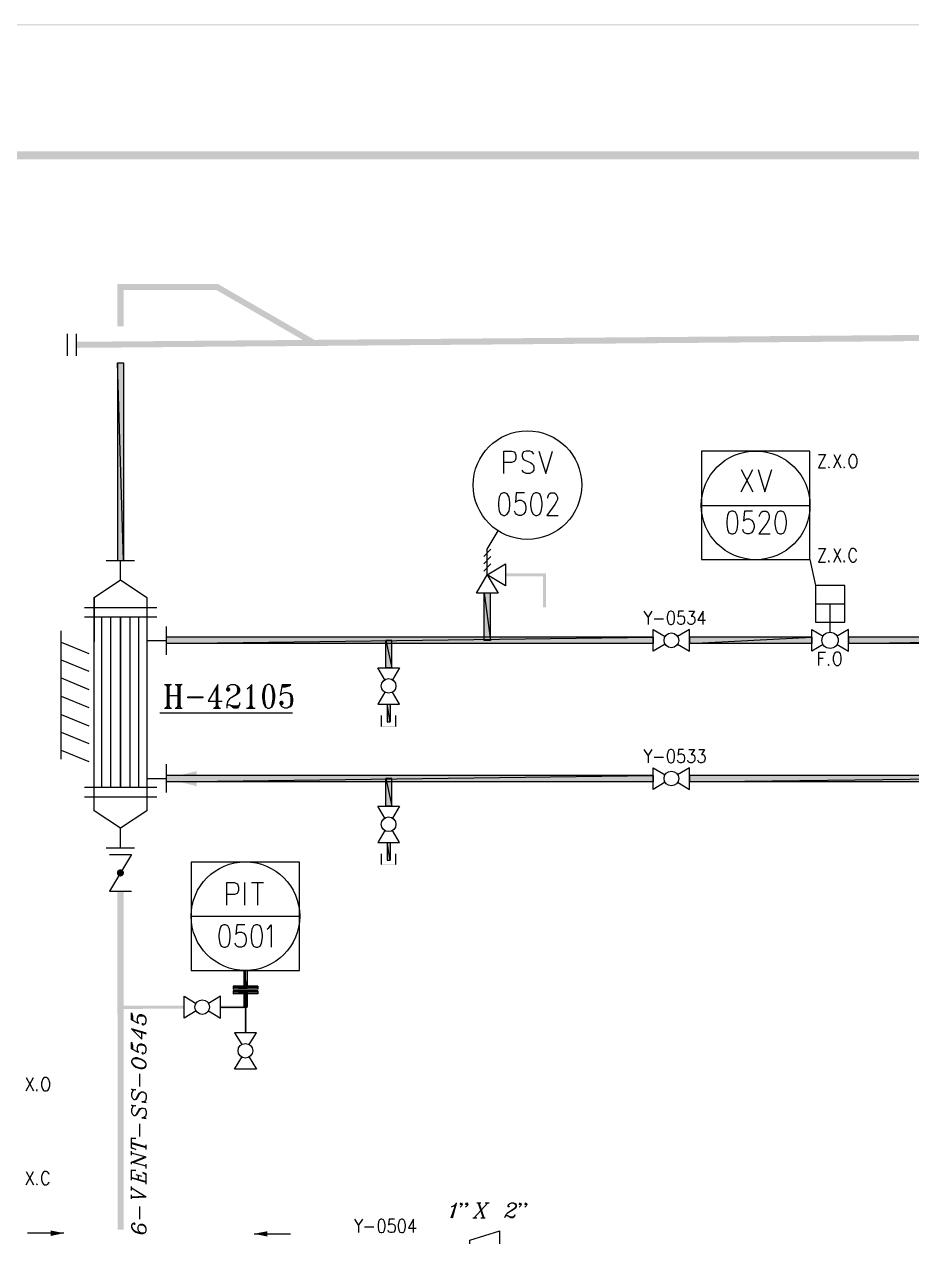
# Model space of a CAD drawing. Header units: inches. Extents: x 1 to 908, y 1 to 642.
# Drawn here: x 396.9 to 543.2, y 442.5 to 642.1 of the extents above; entities that cross this region are included whole.
import ezdxf

# ---------------------------------------------------------------- set-up
doc = ezdxf.new("R2010")
doc.units = ezdxf.units.IN
doc.header["$MEASUREMENT"] = 0
doc.layers.add('PDF_Geometry', color=7, linetype='Continuous')
doc.layers.add('PDF_Solid Fills', color=30, linetype='Continuous')

msp = doc.modelspace()

# ---------------------------------------------------------------- hatches: boundary and pattern name
at = {"layer": 'PDF_Solid Fills', "transparency": 33554559}
h = msp.add_hatch(color=7, dxfattribs=at)
h.paths.add_polyline_path([(0.77, 642.15), (0.96, 641.95), (908.12, 642.15)])
h.paths.add_polyline_path([(0.96, 641.95), (908.12, 642.15), (908.12, 641.95)])
h = msp.add_hatch(color=7, dxfattribs=at)
h.paths.add_polyline_path([(886.53, 21.48), (886.53, 22.77), (21.7, 21.48)])
h.paths.add_polyline_path([(886.53, 22.77), (21.7, 21.48), (23, 22.77)])
h.paths.add_polyline_path([(21.7, 21.48), (23, 22.77), (21.7, 621.21)])
h.paths.add_polyline_path([(23, 22.77), (21.7, 621.21), (23, 619.92)])
h.paths.add_polyline_path([(21.7, 621.21), (23, 619.92), (887.18, 621.21)])
h.paths.add_polyline_path([(23, 619.92), (887.18, 621.21), (885.89, 619.92)])
h.paths.add_polyline_path([(887.18, 621.21), (885.89, 619.92), (887.18, 22.12)])
h.paths.add_polyline_path([(885.89, 619.92), (887.18, 22.12), (885.89, 22.12)])
h = msp.add_hatch(color=40, dxfattribs=at)
h.paths.add_polyline_path([(412.29, 592.41), (413.3, 592.41), (412.29, 599.37)])
h.paths.add_polyline_path([(413.3, 592.41), (412.29, 599.37), (413.3, 598.37)])
h.paths.add_polyline_path([(412.29, 599.37), (413.3, 598.37), (428.86, 599.37)])
h.paths.add_polyline_path([(413.3, 598.37), (428.86, 599.37), (428.6, 598.37)])
h.paths.add_polyline_path([(428.86, 599.37), (428.6, 598.37), (444.91, 590.08)])
h.paths.add_polyline_path([(428.6, 598.37), (444.91, 590.08), (444.43, 589.24)])
h = msp.add_hatch(color=40, dxfattribs=at)
h.paths.add_polyline_path([(405.5, 589.85), (405.53, 588.85), (817.02, 593.19)])
h.paths.add_polyline_path([(405.53, 588.85), (817.02, 593.19), (817.02, 592.18)])
h = msp.add_hatch(color=40, dxfattribs=at)
h.paths.add_polyline_path([(412.29, 553.84), (413.3, 553.84), (412.29, 586.39)])
h.paths.add_polyline_path([(413.3, 553.84), (412.29, 586.39), (413.3, 586.39)])
h = msp.add_hatch(color=40, dxfattribs=at)
h.paths.add_polyline_path([(476.24, 551.73), (476.24, 551.22), (482.9, 551.73)])
h.paths.add_polyline_path([(476.24, 551.22), (482.9, 551.73), (482.42, 551.22)])
h.paths.add_polyline_path([(482.9, 551.73), (482.42, 551.22), (482.9, 546.14)])
h.paths.add_polyline_path([(482.42, 551.22), (482.9, 546.14), (482.42, 546.14)])
h = msp.add_hatch(color=40, dxfattribs=at)
h.paths.add_polyline_path([(473.75, 548.47), (472.74, 548.47), (473.75, 540.67)])
h.paths.add_polyline_path([(472.74, 548.47), (473.75, 540.67), (472.74, 540.67)])
h = msp.add_hatch(color=40, dxfattribs=at)
h.paths.add_polyline_path([(420.35, 541.18), (420.35, 540.18), (500.57, 541.18)])
h.paths.add_polyline_path([(420.35, 540.18), (500.57, 541.18), (500.57, 540.18)])
h = msp.add_hatch(color=40, dxfattribs=at)
h.paths.add_polyline_path([(506.56, 541.18), (506.56, 540.18), (526.72, 541.18)])
h.paths.add_polyline_path([(506.56, 540.18), (526.72, 541.18), (526.72, 540.18)])
h = msp.add_hatch(color=40, dxfattribs=at)
h.paths.add_polyline_path([(532.74, 541.18), (532.74, 540.18), (597.01, 541.18)])
h.paths.add_polyline_path([(532.74, 540.18), (597.01, 541.18), (597.01, 540.18)])
h = msp.add_hatch(color=40, dxfattribs=at)
h.paths.add_polyline_path([(457.5, 540.67), (456.5, 540.67), (457.5, 536.14)])
h.paths.add_polyline_path([(456.5, 540.67), (457.5, 536.14), (456.5, 536.14)])
h = msp.add_hatch(color=40, dxfattribs=at)
h.paths.add_polyline_path([(456.76, 527.27), (457.24, 527.27), (456.76, 530.15)])
h.paths.add_polyline_path([(457.24, 527.27), (456.76, 530.15), (457.24, 530.15)])
h = msp.add_hatch(color=7, dxfattribs=at)
h.paths.add_polyline_path([(458.24, 528.31), (458.12, 528.31), (458.24, 526.43)])
h.paths.add_polyline_path([(458.12, 528.31), (458.24, 526.43), (458.12, 526.56)])
h.paths.add_polyline_path([(458.24, 526.43), (458.12, 526.56), (455.72, 526.43)])
h.paths.add_polyline_path([(458.12, 526.56), (455.72, 526.43), (455.85, 526.56)])
h.paths.add_polyline_path([(455.72, 526.43), (455.85, 526.56), (455.72, 528.31)])
h.paths.add_polyline_path([(455.85, 526.56), (455.72, 528.31), (455.85, 528.31)])
h = msp.add_hatch(color=40, dxfattribs=at)
h.paths.add_polyline_path([(420.35, 518.4), (420.35, 517.4), (500.57, 518.4)])
h.paths.add_polyline_path([(420.35, 517.4), (500.57, 518.4), (500.57, 517.4)])
h = msp.add_hatch(color=40, dxfattribs=at)
h.paths.add_polyline_path([(457.5, 517.92), (456.5, 517.92), (457.5, 513.35)])
h.paths.add_polyline_path([(456.5, 517.92), (457.5, 513.35), (456.5, 513.35)])
h = msp.add_hatch(color=40, dxfattribs=at)
h.paths.add_polyline_path([(506.56, 518.4), (506.56, 517.4), (592.96, 518.4)])
h.paths.add_polyline_path([(506.56, 517.4), (592.96, 518.4), (592.96, 517.4)])
h = msp.add_hatch(color=40, dxfattribs=at)
h.paths.add_polyline_path([(456.76, 504.49), (457.24, 504.49), (456.76, 507.37)])
h.paths.add_polyline_path([(457.24, 504.49), (456.76, 507.37), (457.24, 507.37)])
h = msp.add_hatch(color=7, dxfattribs=at)
h.paths.add_polyline_path([(458.24, 505.52), (458.12, 505.52), (458.24, 503.68)])
h.paths.add_polyline_path([(458.12, 505.52), (458.24, 503.68), (458.12, 503.78)])
h.paths.add_polyline_path([(458.24, 503.68), (458.12, 503.78), (455.72, 503.68)])
h.paths.add_polyline_path([(458.12, 503.78), (455.72, 503.68), (455.85, 503.78)])
h.paths.add_polyline_path([(455.72, 503.68), (455.85, 503.78), (455.72, 505.52)])
h.paths.add_polyline_path([(455.85, 503.78), (455.72, 505.52), (455.85, 505.52)])
h = msp.add_hatch(color=7, dxfattribs=at)
h.paths.add_polyline_path([(412.55, 502.93), (412.36, 502.81), (412.78, 502.38)])
h.paths.add_polyline_path([(412.36, 502.81), (412.78, 502.38), (412.23, 502.61)])
h.paths.add_polyline_path([(412.78, 502.38), (412.23, 502.61), (412.2, 502.38)])
h = msp.add_hatch(color=7, dxfattribs=at)
h.paths.add_polyline_path([(412.2, 502.38), (412.23, 502.16), (412.78, 502.38)])
h.paths.add_polyline_path([(412.23, 502.16), (412.78, 502.38), (412.36, 501.96)])
h.paths.add_polyline_path([(412.78, 502.38), (412.36, 501.96), (412.55, 501.83)])
h = msp.add_hatch(color=7, dxfattribs=at)
h.paths.add_polyline_path([(413.2, 502.81), (413, 502.93), (412.78, 502.38)])
h.paths.add_polyline_path([(413, 502.93), (412.78, 502.38), (412.78, 502.97)])
h.paths.add_polyline_path([(412.78, 502.38), (412.78, 502.97), (412.55, 502.93)])
h = msp.add_hatch(color=7, dxfattribs=at)
h.paths.add_polyline_path([(413.33, 502.16), (413.39, 502.38), (412.78, 502.38)])
h.paths.add_polyline_path([(413.39, 502.38), (412.78, 502.38), (413.33, 502.61)])
h.paths.add_polyline_path([(412.78, 502.38), (413.33, 502.61), (413.2, 502.81)])
h = msp.add_hatch(color=7, dxfattribs=at)
h.paths.add_polyline_path([(412.78, 501.77), (413, 501.83), (412.78, 502.38)])
h.paths.add_polyline_path([(413, 501.83), (412.78, 502.38), (413.2, 501.96)])
h.paths.add_polyline_path([(412.78, 502.38), (413.2, 501.96), (413.33, 502.16)])
h = msp.add_hatch(color=40, dxfattribs=at)
h.paths.add_polyline_path([(412.33, 443.62), (413.3, 443.62), (412.29, 499.37)])
h.paths.add_polyline_path([(413.3, 443.62), (412.29, 499.37), (413.3, 499.37)])
h = msp.add_hatch(color=40, dxfattribs=at)
h.paths.add_polyline_path([(433.13, 483.49), (433.65, 483.49), (433.13, 486.3)])
h.paths.add_polyline_path([(433.65, 483.49), (433.13, 486.3), (433.65, 486.3)])
h = msp.add_hatch(color=40, dxfattribs=at)
h.paths.add_polyline_path([(431.35, 483.74), (431.35, 483.23), (435.43, 483.74)])
h.paths.add_polyline_path([(431.35, 483.23), (435.43, 483.74), (435.43, 483.23)])
h = msp.add_hatch(color=40, dxfattribs=at)
h.paths.add_polyline_path([(431.35, 482.94), (431.35, 482.45), (435.43, 482.94)])
h.paths.add_polyline_path([(431.35, 482.45), (435.43, 482.94), (435.43, 482.45)])
h = msp.add_hatch(color=40, dxfattribs=at)
h.paths.add_polyline_path([(433.13, 480.25), (433.65, 480.25), (433.13, 482.71)])
h.paths.add_polyline_path([(433.65, 480.25), (433.13, 482.71), (433.65, 482.71)])
h = msp.add_hatch(color=40, dxfattribs=at)
h.paths.add_polyline_path([(423.3, 480.02), (423.3, 480.51), (416.4, 479.99)])
h.paths.add_polyline_path([(423.3, 480.51), (416.4, 479.99), (416.4, 480.51)])
h.paths.add_polyline_path([(416.4, 479.99), (416.4, 480.51), (412.84, 479.99)])
h.paths.add_polyline_path([(416.4, 480.51), (412.84, 479.99), (412.84, 480.51)])
h = msp.add_hatch(color=40, dxfattribs=at)
h.paths.add_polyline_path([(429.31, 480.51), (429.31, 480.02), (433.65, 480.51)])
h.paths.add_polyline_path([(429.31, 480.02), (433.65, 480.51), (433.13, 480.02)])
h.paths.add_polyline_path([(433.65, 480.51), (433.13, 480.02), (433.65, 476.04)])
h.paths.add_polyline_path([(433.13, 480.02), (433.65, 476.04), (433.13, 476.04)])

# ---------------------------------------------------------------- linework, layer by layer
at = {"layer": 'PDF_Geometry', "lineweight": 25}
for points in [[(404.01, 591.15), (404.01, 587.56)], [(405.5, 591.15), (405.5, 587.56)], [(475.98, 568.17), (475.98, 571.86), (477.24, 571.86), (477.66, 571.7), (477.82, 571.51), (477.95, 571.18), (477.95, 570.63), (477.82, 570.28), (477.66, 570.11), (477.24, 569.95), (475.98, 569.95)], [(480.9, 571.34), (480.64, 571.7), (480.22, 571.86), (479.64, 571.86), (479.21, 571.7), (478.96, 571.34), (478.96, 570.99), (479.08, 570.63), (479.21, 570.47), (479.51, 570.28), (480.35, 569.95), (480.64, 569.76), (480.77, 569.6), (480.9, 569.24), (480.9, 568.72), (480.64, 568.37), (480.22, 568.17), (479.64, 568.17), (479.21, 568.37), (478.96, 568.72)], [(481.74, 571.86), (482.87, 568.17), (484, 571.86)], [(527.79, 571.28), (528.95, 571.28), (527.79, 569.08), (528.95, 569.08)], [(530.31, 569.08), (531.48, 571.28)], [(530.31, 571.28), (531.48, 569.08)], [(533.32, 571.28), (533.16, 571.15), (533, 570.96), (532.9, 570.73), (532.8, 570.44), (532.8, 569.89), (532.9, 569.6), (533, 569.37), (533.16, 569.18), (533.32, 569.08), (533.64, 569.08), (533.84, 569.18), (534, 569.37), (534.07, 569.6), (534.16, 569.89), (534.16, 570.44), (534.07, 570.73), (534, 570.96), (533.84, 571.15), (533.64, 571.28), (533.32, 571.28)], [(529.53, 569.27), (529.47, 569.18), (529.53, 569.08), (529.63, 569.18)], [(532.06, 569.27), (531.99, 569.18), (532.06, 569.08), (532.16, 569.18)], [(515.07, 565.13), (517.01, 568.82)], [(515.07, 568.82), (517.01, 565.13)], [(517.89, 568.82), (518.99, 565.13), (520.12, 568.82)], [(475.88, 564.97), (475.49, 564.81), (475.2, 564.26), (475.07, 563.38), (475.07, 562.83), (475.2, 561.96), (475.49, 561.44), (475.88, 561.25), (476.14, 561.25), (476.53, 561.44), (476.82, 561.96), (476.95, 562.83), (476.95, 563.38), (476.82, 564.26), (476.53, 564.81), (476.14, 564.97), (475.88, 564.97)], [(479.34, 564.97), (478.02, 564.97), (477.86, 563.38), (478.02, 563.55), (478.41, 563.74), (478.79, 563.74), (479.18, 563.55), (479.47, 563.19), (479.6, 562.67), (479.6, 562.32), (479.47, 561.8), (479.18, 561.44), (478.79, 561.25), (478.41, 561.25), (478.02, 561.44), (477.86, 561.6), (477.73, 561.96)], [(481.19, 564.97), (480.8, 564.81), (480.54, 564.26), (480.38, 563.38), (480.38, 562.83), (480.54, 561.96), (480.8, 561.44), (481.19, 561.25), (481.45, 561.25), (481.87, 561.44), (482.13, 561.96), (482.26, 562.83), (482.26, 563.38), (482.13, 564.26), (481.87, 564.81), (481.45, 564.97), (481.19, 564.97)], [(483.19, 564.1), (483.19, 564.26), (483.32, 564.61), (483.45, 564.81), (483.71, 564.97), (484.23, 564.97), (484.52, 564.81), (484.65, 564.61), (484.78, 564.26), (484.78, 563.9), (484.65, 563.55), (484.39, 563.03), (483.03, 561.25), (484.91, 561.25)], [(513.48, 561.93), (513.06, 561.77), (512.8, 561.22), (512.68, 560.34), (512.68, 559.82), (512.8, 558.92), (513.06, 558.4), (513.48, 558.21), (513.74, 558.21), (514.13, 558.4), (514.39, 558.92), (514.52, 559.82), (514.52, 560.34), (514.39, 561.22), (514.13, 561.77), (513.74, 561.93), (513.48, 561.93)], [(516.91, 561.93), (515.59, 561.93), (515.46, 560.34), (515.59, 560.5), (516.01, 560.7), (516.4, 560.7), (516.78, 560.5), (517.04, 560.15), (517.21, 559.63), (517.21, 559.27), (517.04, 558.76), (516.78, 558.4), (516.4, 558.21), (516.01, 558.21), (515.59, 558.4), (515.46, 558.56), (515.33, 558.92)], [(518.11, 561.05), (518.11, 561.22), (518.24, 561.57), (518.37, 561.77), (518.66, 561.93), (519.18, 561.93), (519.44, 561.77), (519.57, 561.57), (519.7, 561.22), (519.7, 560.86), (519.57, 560.5), (519.31, 559.99), (517.98, 558.21), (519.86, 558.21)], [(521.44, 561.93), (521.06, 561.77), (520.77, 561.22), (520.64, 560.34), (520.64, 559.82), (520.77, 558.92), (521.06, 558.4), (521.44, 558.21), (521.7, 558.21), (522.09, 558.4), (522.38, 558.92), (522.51, 559.82), (522.51, 560.34), (522.38, 561.22), (522.09, 561.77), (521.7, 561.93), (521.44, 561.93)], [(472.65, 554.48), (473.84, 555.68)], [(473.23, 551.48), (473.23, 555.68)], [(527.79, 555.78), (528.95, 555.78), (527.79, 553.58), (528.95, 553.58)], [(530.31, 553.58), (531.48, 555.78)], [(530.31, 555.78), (531.48, 553.58)], [(534.07, 555.26), (534, 555.49), (533.84, 555.68), (533.64, 555.78), (533.32, 555.78), (533.16, 555.68), (533, 555.49), (532.9, 555.26), (532.8, 554.94), (532.8, 554.42), (532.9, 554.13), (533, 553.9), (533.16, 553.71), (533.32, 553.58), (533.64, 553.58), (533.84, 553.71), (534, 553.9), (534.07, 554.13)], [(473.23, 551.48), (475.04, 548.47), (471.45, 548.47), (473.23, 551.48), (476.24, 553.29), (476.24, 549.66), (473.23, 551.48)], [(472.65, 553.29), (473.84, 554.48)], [(472.65, 552.06), (473.84, 553.29)], [(529.53, 553.81), (529.47, 553.71), (529.53, 553.58), (529.63, 553.71)], [(532.06, 553.81), (531.99, 553.71), (532.06, 553.58), (532.16, 553.71)], [(527.33, 543.68), (532.12, 543.68), (532.12, 549.7), (527.33, 549.7), (527.33, 543.68)], [(499.05, 545.49), (499.73, 544.45), (500.41, 545.49)], [(503.42, 545.49), (503.16, 545.39), (503, 545.07), (502.9, 544.55), (502.9, 544.23), (503, 543.71), (503.16, 543.39), (503.42, 543.29), (503.58, 543.29), (503.84, 543.39), (504, 543.71), (504.1, 544.23), (504.1, 544.55), (504, 545.07), (503.84, 545.39), (503.58, 545.49), (503.42, 545.49)], [(505.59, 545.49), (504.75, 545.49), (504.68, 544.55), (504.75, 544.65), (505.01, 544.74), (505.26, 544.74), (505.52, 544.65), (505.69, 544.45), (505.75, 544.13), (505.75, 543.9), (505.69, 543.61), (505.52, 543.39), (505.26, 543.29), (505.01, 543.29), (504.75, 543.39), (504.68, 543.51), (504.58, 543.71)], [(506.43, 545.49), (507.37, 545.49), (506.85, 544.65), (507.11, 544.65), (507.27, 544.55), (507.37, 544.45), (507.43, 544.13), (507.43, 543.9), (507.37, 543.61), (507.17, 543.39), (506.95, 543.29), (506.69, 543.29), (506.43, 543.39), (506.36, 543.51), (506.27, 543.71)], [(508.79, 543.29), (508.79, 545.49), (507.95, 544.03), (509.21, 544.03)], [(527.33, 546.69), (532.12, 546.69)], [(529.73, 542.03), (529.73, 546.69)], [(499.73, 544.45), (499.73, 543.29)], [(500.73, 544.23), (502.25, 544.23)], [(502.55, 540.05), (500.57, 538.89), (500.57, 542.48), (502.55, 541.31)], [(504.58, 540.05), (506.56, 538.89), (506.56, 542.48), (504.58, 541.31)], [(526.72, 538.89), (526.72, 542.48), (528.56, 541.38)], [(530.89, 539.99), (532.74, 538.89), (532.74, 542.48), (530.89, 541.38)], [(528.56, 539.99), (526.72, 538.89)], [(527.88, 536.56), (527.88, 538.76), (528.98, 538.76)], [(527.88, 537.72), (528.56, 537.72)], [(530.73, 538.76), (530.57, 538.66), (530.41, 538.47), (530.31, 538.24), (530.25, 537.92), (530.25, 537.4), (530.31, 537.11), (530.41, 536.88), (530.57, 536.69), (530.73, 536.56), (531.09, 536.56), (531.25, 536.69), (531.41, 536.88), (531.51, 537.11), (531.57, 537.4), (531.57, 537.92), (531.51, 538.24), (531.41, 538.47), (531.25, 538.66), (531.09, 538.76), (530.73, 538.76)], [(456.37, 534.16), (455.2, 536.14), (458.79, 536.14), (457.6, 534.16)], [(529.47, 536.78), (529.41, 536.69), (529.47, 536.56), (529.57, 536.69)], [(420.06, 533.39), (421.22, 533.39)], [(420.19, 533.39), (420.48, 533.19)], [(420.35, 533.39), (420.48, 533.03)], [(420.48, 533.39), (420.48, 529.53)], [(420.64, 533.19), (420.64, 529.73)], [(420.77, 533.39), (420.77, 529.53)], [(420.93, 533.39), (420.77, 533.03)], [(421.1, 533.39), (420.77, 533.19)], [(421.81, 533.39), (422.97, 533.39)], [(421.97, 533.39), (422.26, 533.19)], [(422.1, 533.39), (422.26, 533.03)], [(422.26, 533.39), (422.26, 529.53)], [(422.39, 533.19), (422.39, 529.73)], [(422.55, 533.39), (422.55, 529.53)], [(422.68, 533.39), (422.55, 533.03)], [(422.84, 533.39), (422.55, 533.19)], [(428.86, 529.53), (428.86, 533.39), (427.24, 530.64), (429.57, 530.64)], [(430.48, 532.84), (430.61, 532.84), (430.77, 532.64), (430.77, 532.48), (430.61, 532.29), (430.48, 532.29), (430.32, 532.48), (430.32, 532.64), (430.48, 533.03), (430.61, 533.19), (431.06, 533.39), (431.64, 533.39), (432.07, 533.19), (432.23, 533.03), (432.39, 532.64), (432.39, 532.29), (432.23, 531.93), (431.77, 531.57), (431.06, 531.19), (430.77, 531.02), (430.48, 530.64), (430.32, 530.08), (430.32, 529.53)], [(431.64, 533.39), (431.94, 533.19), (432.07, 532.64), (432.07, 532.29), (431.94, 531.93), (431.64, 531.57), (431.06, 531.19)], [(434.43, 529.53), (434.43, 533.39), (433.97, 532.84), (433.68, 532.64)], [(437.08, 533.39), (436.63, 533.19), (436.34, 532.64), (436.18, 531.74), (436.18, 531.19), (436.34, 530.28), (436.63, 529.73), (437.08, 529.53), (437.37, 529.53), (437.79, 529.73), (438.08, 530.28), (438.25, 531.19), (438.25, 531.74), (438.08, 532.64), (437.79, 533.19), (437.37, 533.39), (437.08, 533.39)], [(437.08, 533.39), (436.76, 533.19), (436.63, 532.84), (436.47, 531.93), (436.47, 531.02), (436.63, 530.08), (436.76, 529.73), (437.08, 529.53)], [(437.37, 529.53), (437.66, 529.73), (437.79, 530.08), (437.95, 531.02), (437.95, 531.93), (437.79, 532.84), (437.66, 533.19), (437.37, 533.39)], [(439.41, 533.39), (439.12, 531.57), (439.41, 531.93), (439.86, 532.09), (440.28, 532.09), (440.74, 531.93), (441.03, 531.57), (441.16, 531.02), (441.16, 530.64), (441.03, 530.08), (440.74, 529.73), (440.28, 529.53), (439.86, 529.53), (439.41, 529.73), (439.28, 529.92), (439.12, 530.28), (439.12, 530.47), (439.28, 530.64), (439.41, 530.64), (439.57, 530.47), (439.57, 530.28), (439.41, 530.08), (439.28, 530.08)], [(439.41, 533.39), (440.87, 533.39)], [(439.41, 533.03), (439.99, 533.03), (440.58, 533.19), (440.87, 533.39)], [(439.41, 533.19), (440.58, 533.19)], [(420.77, 531.57), (422.26, 531.57)], [(426.37, 531.19), (423.88, 531.19), (423.88, 531.38), (426.37, 531.38), (426.37, 531.19)], [(428.57, 532.84), (428.57, 529.53)], [(428.7, 533.03), (428.7, 529.73)], [(430.48, 532.64), (430.48, 532.48), (430.61, 532.48), (430.61, 532.64), (430.48, 532.64)], [(432.07, 533.03), (432.23, 532.64), (432.23, 532.29), (432.07, 531.93)], [(434.14, 533.03), (434.14, 529.53)], [(434.27, 533.03), (434.27, 529.73)], [(436.63, 533.03), (436.47, 532.64), (436.34, 531.93), (436.34, 531.02), (436.47, 530.28), (436.63, 529.92)], [(437.79, 529.92), (437.95, 530.28), (438.08, 531.02), (438.08, 531.93), (437.95, 532.64), (437.79, 533.03)], [(440.28, 532.09), (440.58, 531.93), (440.74, 531.74), (440.87, 531.19), (440.87, 530.47), (440.74, 529.92), (440.58, 529.73), (440.28, 529.53)], [(440.87, 531.57), (441.03, 531.19), (441.03, 530.47), (440.87, 530.08)], [(456.37, 532.12), (455.2, 530.15), (458.79, 530.15), (457.6, 532.12)], [(420.06, 529.53), (421.22, 529.53)], [(420.48, 529.73), (420.19, 529.53)], [(420.48, 529.92), (420.35, 529.53)], [(420.77, 529.92), (420.93, 529.53)], [(420.77, 529.73), (421.1, 529.53)], [(421.81, 529.53), (422.97, 529.53)], [(422.26, 529.73), (421.97, 529.53)], [(422.26, 529.92), (422.1, 529.53)], [(422.55, 529.92), (422.68, 529.53)], [(422.55, 529.73), (422.84, 529.53)], [(428.12, 529.53), (429.28, 529.53)], [(428.57, 529.73), (428.28, 529.53)], [(428.57, 529.92), (428.41, 529.53)], [(428.86, 529.92), (428.99, 529.53)], [(428.86, 529.73), (429.15, 529.53)], [(430.32, 529.92), (430.48, 530.08), (430.77, 530.08), (431.48, 529.92), (432.07, 529.92), (432.39, 530.08)], [(432.39, 530.47), (432.39, 530.08), (432.23, 529.73), (432.07, 529.53), (431.48, 529.53), (430.77, 530.08), (431.48, 529.73), (432.07, 529.73), (432.23, 529.92)], [(433.55, 529.53), (435.01, 529.53)], [(434.14, 529.73), (433.85, 529.53)], [(434.14, 529.92), (433.97, 529.53)], [(434.43, 529.92), (434.59, 529.53)], [(434.43, 529.73), (434.72, 529.53)], [(439.28, 530.47), (439.28, 530.28), (439.41, 530.28), (439.41, 530.47), (439.28, 530.47)], [(419.28, 528.76), (441.16, 528.76)], [(455.79, 526.49), (455.79, 528.31)], [(458.18, 526.49), (458.18, 528.31)], [(499.05, 522.71), (499.73, 521.67), (500.41, 522.71)], [(499.73, 521.67), (499.73, 520.51)], [(500.73, 521.44), (502.25, 521.44)], [(503.42, 522.71), (503.16, 522.61), (503, 522.29), (502.9, 521.77), (502.9, 521.44), (503, 520.93), (503.16, 520.6), (503.42, 520.51), (503.58, 520.51), (503.84, 520.6), (504, 520.93), (504.1, 521.44), (504.1, 521.77), (504, 522.29), (503.84, 522.61), (503.58, 522.71), (503.42, 522.71)], [(505.59, 522.71), (504.75, 522.71), (504.68, 521.77), (504.75, 521.87), (505.01, 521.99), (505.26, 521.99), (505.52, 521.87), (505.69, 521.67), (505.75, 521.35), (505.75, 521.15), (505.69, 520.83), (505.52, 520.6), (505.26, 520.51), (505.01, 520.51), (504.75, 520.6), (504.68, 520.73), (504.58, 520.93)], [(506.43, 522.71), (507.37, 522.71), (506.85, 521.87), (507.11, 521.87), (507.27, 521.77), (507.37, 521.67), (507.43, 521.35), (507.43, 521.15), (507.37, 520.83), (507.17, 520.6), (506.95, 520.51), (506.69, 520.51), (506.43, 520.6), (506.36, 520.73), (506.27, 520.93)], [(508.11, 522.71), (509.02, 522.71), (508.53, 521.87), (508.79, 521.87), (508.95, 521.77), (509.02, 521.67), (509.12, 521.35), (509.12, 521.15), (509.02, 520.83), (508.86, 520.6), (508.6, 520.51), (508.37, 520.51), (508.11, 520.6), (508.02, 520.73), (507.95, 520.93)], [(502.55, 517.3), (500.57, 516.11), (500.57, 519.7), (502.55, 518.53)], [(504.58, 517.3), (506.56, 516.11), (506.56, 519.7), (504.58, 518.53)], [(456.37, 511.38), (455.2, 513.35), (458.79, 513.35), (457.6, 511.38)], [(456.37, 509.34), (455.2, 507.37), (458.79, 507.37), (457.6, 509.34)], [(411, 505.39), (414.59, 505.39), (411, 499.37), (414.59, 499.37)], [(455.79, 503.74), (455.79, 505.52)], [(458.18, 503.74), (458.18, 505.52)], [(430.32, 497.04), (430.32, 500.77), (431.58, 500.77), (432, 500.57), (432.13, 500.41), (432.26, 500.05), (432.26, 499.5), (432.13, 499.18), (432, 498.99), (431.58, 498.82), (430.32, 498.82)], [(433.26, 497.04), (433.26, 500.77)], [(434.4, 500.77), (436.37, 500.77)], [(435.37, 500.77), (435.37, 497.04)], [(429.8, 493.84), (429.41, 493.68), (429.15, 493.13), (429.02, 492.26), (429.02, 491.74), (429.15, 490.83), (429.41, 490.31), (429.8, 490.12), (430.09, 490.12), (430.48, 490.31), (430.74, 490.83), (430.87, 491.74), (430.87, 492.26), (430.74, 493.13), (430.48, 493.68), (430.09, 493.84), (429.8, 493.84)], [(433.26, 493.84), (431.94, 493.84), (431.81, 492.26), (431.94, 492.45), (432.32, 492.61), (432.74, 492.61), (433.13, 492.45), (433.39, 492.09), (433.52, 491.54), (433.52, 491.19), (433.39, 490.67), (433.13, 490.31), (432.74, 490.12), (432.32, 490.12), (431.94, 490.31), (431.81, 490.48), (431.68, 490.83)], [(435.11, 493.84), (434.72, 493.68), (434.46, 493.13), (434.33, 492.26), (434.33, 491.74), (434.46, 490.83), (434.72, 490.31), (435.11, 490.12), (435.4, 490.12), (435.79, 490.31), (436.05, 490.83), (436.18, 491.74), (436.18, 492.26), (436.05, 493.13), (435.79, 493.68), (435.4, 493.84), (435.11, 493.84)], [(436.98, 493.13), (437.24, 493.32), (437.63, 493.84), (437.63, 490.12)], [(425.27, 479.64), (423.3, 478.47), (423.3, 482.06), (425.27, 480.86)], [(427.31, 479.64), (429.28, 478.47), (429.28, 482.06), (427.31, 480.86)], [(416.56, 477.5), (416.47, 477.6), (416.34, 477.5), (416.47, 477.37), (416.56, 477.37), (416.79, 477.5), (416.92, 477.6), (417.02, 477.95), (417.02, 478.31), (416.92, 478.63), (416.69, 478.86), (416.34, 478.99), (416.01, 478.99), (415.79, 478.86), (415.66, 478.76), (415.56, 478.41), (415.56, 478.05), (415.66, 477.73), (415.79, 477.6), (414.62, 478.18), (414.62, 479.31), (414.75, 478.76), (414.75, 478.18)], [(415.56, 478.41), (415.66, 478.63), (415.79, 478.76), (416.01, 478.86), (416.34, 478.86), (416.69, 478.76), (416.92, 478.53), (417.02, 478.31)], [(417.02, 476.01), (414.62, 476.69), (416.34, 474.98), (416.34, 476.33)], [(414.75, 476.59), (417.02, 475.88)], [(434.01, 474.1), (435.2, 476.04), (431.58, 476.04), (432.78, 474.1)], [(416.56, 472.68), (416.47, 472.81), (416.34, 472.68), (416.47, 472.58), (416.56, 472.58), (416.79, 472.68), (416.92, 472.81), (417.02, 473.16), (417.02, 473.49), (416.92, 473.84), (416.69, 474.07), (416.34, 474.17), (416.01, 474.17), (415.79, 474.07), (415.66, 473.94), (415.56, 473.62), (415.56, 473.26), (415.66, 472.94), (415.79, 472.81), (414.62, 473.39), (414.62, 474.52), (414.75, 473.94), (414.75, 473.39)], [(415.56, 473.62), (415.66, 473.84), (415.79, 473.94), (416.01, 474.07), (416.34, 474.07), (416.69, 473.94), (416.92, 473.71), (417.02, 473.49)], [(414.62, 471.22), (414.75, 470.87), (414.98, 470.64), (415.3, 470.41), (415.66, 470.28), (416.11, 470.19), (416.47, 470.19), (416.79, 470.28), (416.92, 470.41), (417.02, 470.64), (417.02, 470.87), (416.92, 471.22), (416.69, 471.45), (416.34, 471.67), (416.01, 471.77), (415.56, 471.9), (415.21, 471.9), (414.85, 471.77), (414.75, 471.67), (414.62, 471.45), (414.62, 471.22), (414.75, 470.96), (414.98, 470.74), (415.3, 470.51), (415.66, 470.41), (416.11, 470.28), (416.47, 470.28), (416.79, 470.41), (417.02, 470.64)], [(434.01, 472.03), (435.2, 470.06), (431.58, 470.06), (432.78, 472.03)], [(397.28, 466.46), (398.44, 468.66)], [(397.28, 468.66), (398.44, 466.46)], [(400.29, 468.66), (400.13, 468.57), (399.96, 468.34), (399.87, 468.15), (399.8, 467.82), (399.8, 467.31), (399.87, 466.98), (399.96, 466.79), (400.13, 466.56), (400.29, 466.46), (400.61, 466.46), (400.81, 466.56), (400.97, 466.79), (401.03, 466.98), (401.13, 467.31), (401.13, 467.82), (401.03, 468.15), (400.97, 468.34), (400.81, 468.57), (400.61, 468.66), (400.29, 468.66)], [(416.01, 467.21), (416.01, 469.28)], [(399.03, 466.69), (398.96, 466.56), (399.03, 466.46), (399.12, 466.56)], [(414.85, 466.53), (414.85, 466.63), (414.62, 466.76), (415.3, 466.63), (415.08, 466.63), (414.85, 466.53), (414.75, 466.4), (414.62, 466.08), (414.62, 465.59), (414.75, 465.27), (414.98, 465.04), (415.21, 465.04), (415.43, 465.14), (415.56, 465.27), (416.01, 466.08), (416.24, 466.3)], [(415.21, 465.04), (415.43, 465.27), (415.89, 466.08), (416.01, 466.17), (416.24, 466.3), (416.56, 466.3), (416.79, 466.17), (416.92, 466.08), (417.02, 465.72), (417.02, 465.27), (416.92, 464.91), (416.79, 464.81), (416.56, 464.68), (416.34, 464.68), (417.02, 464.59), (416.79, 464.68), (416.79, 464.81)], [(414.85, 463.91), (414.85, 464.01), (414.62, 464.13), (415.3, 464.01), (415.08, 464.01), (414.85, 463.91), (414.75, 463.78), (414.62, 463.42), (414.62, 462.97), (414.75, 462.65), (414.98, 462.42), (415.21, 462.42), (415.43, 462.52), (415.56, 462.65), (416.01, 463.42), (416.24, 463.65)], [(415.21, 462.42), (415.43, 462.65), (415.89, 463.42), (416.01, 463.55), (416.24, 463.65), (416.56, 463.65), (416.79, 463.55), (416.92, 463.42), (417.02, 463.1), (417.02, 462.65), (416.92, 462.29), (416.79, 462.19), (416.56, 462.06), (416.34, 462.06), (417.02, 461.93), (416.79, 462.06), (416.79, 462.19)], [(416.01, 458.99), (416.01, 461.03)], [(414.62, 457.14), (415.3, 456.82), (414.62, 457.05), (414.62, 458.76), (415.3, 458.63), (414.62, 458.63)], [(414.62, 457.95), (417.02, 457.27)], [(414.62, 457.82), (417.02, 457.14)], [(417.02, 456.82), (417.02, 457.6)], [(414.62, 455.88), (414.62, 456.56)], [(414.98, 454.75), (417.02, 455.56), (414.62, 456.24)], [(417.02, 454.07), (414.62, 454.75), (416.69, 455.56)], [(414.62, 454.39), (414.62, 454.75)], [(414.62, 451.77), (414.62, 453.49), (415.3, 453.39), (414.62, 453.39)], [(417.02, 453.71), (417.02, 454.39)], [(397.28, 451), (398.44, 453.2)], [(397.28, 453.2), (398.44, 451)], [(401.03, 452.68), (400.97, 452.87), (400.81, 453.1), (400.61, 453.2), (400.29, 453.2), (400.13, 453.1), (399.96, 452.87), (399.87, 452.68), (399.8, 452.36), (399.8, 451.84), (399.87, 451.51), (399.96, 451.32), (400.13, 451.09), (400.29, 451), (400.61, 451), (400.81, 451.09), (400.97, 451.32), (401.03, 451.51)], [(414.62, 452.23), (417.02, 451.55)], [(414.62, 452.13), (417.02, 451.45)], [(415.3, 452.68), (416.24, 452.45)], [(415.79, 451.9), (415.79, 452.58)], [(417.02, 451.09), (417.02, 452.81), (416.47, 453.03), (417.02, 452.68)], [(399.03, 451.19), (398.96, 451.09), (399.03, 451), (399.12, 451.09)], [(414.62, 450.06), (414.62, 450.74)], [(414.62, 450.51), (417.02, 449.02)], [(414.62, 448.7), (414.62, 449.38)], [(414.62, 449.02), (416.79, 449.15)], [(414.62, 448.93), (417.02, 449.02)], [(416.01, 445.37), (416.01, 447.44)], [(467.27, 445.59), (468.18, 448.02)], [(467.5, 445.59), (468.18, 448.02), (467.86, 447.66), (467.5, 447.44), (467.27, 447.31)], [(467.95, 447.53), (467.4, 445.59)], [(468.08, 447.66), (467.63, 447.44)], [(469.12, 447.76), (468.76, 447.76), (468.99, 448.02), (469.12, 447.76), (468.99, 447.53), (468.76, 447.31)], [(470.02, 447.76), (469.67, 447.76), (469.89, 448.02), (470.02, 447.76), (469.89, 447.53), (469.67, 447.31)], [(473.32, 448.02), (471.06, 445.59)], [(471.51, 448.02), (472.19, 448.02)], [(471.74, 448.02), (472.55, 445.59)], [(471.84, 448.02), (472.65, 445.59)], [(472.87, 448.02), (473.55, 448.02)], [(476.75, 447.53), (476.88, 447.44), (476.75, 447.31), (476.66, 447.44), (476.66, 447.53), (476.75, 447.76), (476.88, 447.89), (477.21, 448.02), (477.56, 448.02), (477.92, 447.89), (478.02, 447.66), (478.02, 447.44), (477.92, 447.21), (477.69, 446.98), (477.34, 446.76), (476.88, 446.53), (476.53, 446.3), (476.3, 446.08), (476.08, 445.59)], [(477.56, 448.02), (477.79, 447.89), (477.92, 447.66), (477.92, 447.44), (477.79, 447.21), (477.56, 446.98), (476.88, 446.53)], [(478.83, 447.76), (478.47, 447.76), (478.7, 448.02), (478.83, 447.76), (478.7, 447.53), (478.47, 447.31)], [(479.73, 447.76), (479.41, 447.76), (479.64, 448.02), (479.73, 447.76), (479.64, 447.53), (479.41, 447.31)], [(451.38, 445.33), (452.03, 444.3), (452.71, 445.33)], [(455.72, 445.33), (455.46, 445.24), (455.3, 444.91), (455.24, 444.39), (455.24, 444.07), (455.3, 443.55), (455.46, 443.23), (455.72, 443.13), (455.88, 443.13), (456.14, 443.23), (456.3, 443.55), (456.4, 444.07), (456.4, 444.39), (456.3, 444.91), (456.14, 445.24), (455.88, 445.33), (455.72, 445.33)], [(457.92, 445.33), (457.08, 445.33), (456.98, 444.39), (457.08, 444.49), (457.31, 444.59), (457.57, 444.59), (457.82, 444.49), (457.99, 444.3), (458.08, 443.97), (458.08, 443.75), (457.99, 443.46), (457.82, 443.23), (457.57, 443.13), (457.31, 443.13), (457.08, 443.23), (456.98, 443.33), (456.89, 443.55)], [(459.09, 445.33), (458.83, 445.24), (458.67, 444.91), (458.57, 444.39), (458.57, 444.07), (458.67, 443.55), (458.83, 443.23), (459.09, 443.13), (459.25, 443.13), (459.51, 443.23), (459.67, 443.55), (459.77, 444.07), (459.77, 444.39), (459.67, 444.91), (459.51, 445.24), (459.25, 445.33), (459.09, 445.33)], [(461.09, 443.13), (461.09, 445.33), (460.25, 443.88), (461.51, 443.88)], [(470.83, 445.59), (471.51, 445.59)], [(472.19, 445.59), (472.87, 445.59)], [(476.2, 445.82), (476.3, 445.95), (476.53, 445.95), (477.11, 445.72), (477.43, 445.72), (477.69, 445.82), (477.79, 446.08), (477.69, 445.72), (477.43, 445.59), (477.11, 445.59), (476.53, 445.95)], [(414.98, 444.59), (415.08, 444.46), (415.21, 444.59), (415.08, 444.69), (414.98, 444.69), (414.75, 444.59), (414.62, 444.36), (414.62, 444.01), (414.75, 443.65), (414.98, 443.42), (415.3, 443.2), (415.66, 443.1), (416.11, 442.97), (416.56, 442.97), (416.79, 443.1), (416.92, 443.2), (417.02, 443.42), (417.02, 443.78), (416.92, 444.14), (416.69, 444.36), (416.47, 444.46), (416.11, 444.46), (415.89, 444.36), (415.79, 444.23), (415.66, 444.01), (415.66, 443.65), (415.79, 443.42), (416.01, 443.2), (416.24, 443.1)], [(414.62, 444.01), (414.75, 443.78), (414.98, 443.55), (415.3, 443.33), (415.66, 443.2), (416.11, 443.1), (416.69, 443.1), (416.92, 443.2)], [(417.02, 443.78), (416.92, 444.01), (416.69, 444.23), (416.47, 444.36), (416.01, 444.36)], [(452.03, 444.3), (452.03, 443.13)], [(453.03, 444.07), (454.56, 444.07)], [(475.3, 437.63), (470.35, 439.15), (470.35, 441.9), (475.3, 443.42)], [(475.3, 437.63), (475.3, 443.42)], [(403.46, 443.04), (397.47, 443.04)], [(434.82, 442.94), (440.8, 442.94)]]:
    msp.add_lwpolyline(points, dxfattribs=at)
at = {"layer": 'PDF_Geometry', "color": 40, "lineweight": -3}
for points in [[(412.29, 553.84), (413.3, 553.84), (412.29, 586.39), (412.29, 553.84)], [(413.3, 553.84), (412.29, 586.39), (413.3, 586.39), (413.3, 553.84)], [(473.75, 548.47), (472.74, 548.47), (473.75, 540.67), (473.75, 548.47)], [(472.74, 548.47), (473.75, 540.67), (472.74, 540.67), (472.74, 548.47)], [(420.35, 541.18), (420.35, 540.18), (500.57, 541.18), (420.35, 541.18)], [(420.35, 540.18), (500.57, 541.18), (500.57, 540.18), (420.35, 540.18)], [(506.56, 541.18), (506.56, 540.18), (526.72, 541.18), (506.56, 541.18)], [(506.56, 540.18), (526.72, 541.18), (526.72, 540.18), (506.56, 540.18)], [(532.74, 541.18), (532.74, 540.18), (597.01, 541.18), (532.74, 541.18)], [(532.74, 540.18), (597.01, 541.18), (597.01, 540.18), (532.74, 540.18)], [(457.5, 540.67), (456.5, 540.67), (457.5, 536.14), (457.5, 540.67)], [(456.5, 540.67), (457.5, 536.14), (456.5, 536.14), (456.5, 540.67)], [(456.76, 527.27), (457.24, 527.27), (456.76, 530.15), (456.76, 527.27)], [(457.24, 527.27), (456.76, 530.15), (457.24, 530.15), (457.24, 527.27)], [(420.35, 518.4), (420.35, 517.4), (500.57, 518.4), (420.35, 518.4)], [(420.35, 517.4), (500.57, 518.4), (500.57, 517.4), (420.35, 517.4)], [(457.5, 517.92), (456.5, 517.92), (457.5, 513.35), (457.5, 517.92)], [(456.5, 517.92), (457.5, 513.35), (456.5, 513.35), (456.5, 517.92)], [(506.56, 518.4), (506.56, 517.4), (592.96, 518.4), (506.56, 518.4)], [(506.56, 517.4), (592.96, 518.4), (592.96, 517.4), (506.56, 517.4)], [(456.76, 504.49), (457.24, 504.49), (456.76, 507.37), (456.76, 504.49)], [(457.24, 504.49), (456.76, 507.37), (457.24, 507.37), (457.24, 504.49)], [(433.13, 483.49), (433.65, 483.49), (433.13, 486.3), (433.13, 483.49)], [(433.65, 483.49), (433.13, 486.3), (433.65, 486.3), (433.65, 483.49)], [(431.35, 483.74), (431.35, 483.23), (435.43, 483.74), (431.35, 483.74)], [(431.35, 483.23), (435.43, 483.74), (435.43, 483.23), (431.35, 483.23)], [(431.35, 482.94), (431.35, 482.45), (435.43, 482.94), (431.35, 482.94)], [(431.35, 482.45), (435.43, 482.94), (435.43, 482.45), (431.35, 482.45)], [(433.13, 480.25), (433.65, 480.25), (433.13, 482.71), (433.13, 480.25)], [(433.65, 480.25), (433.13, 482.71), (433.65, 482.71), (433.65, 480.25)]]:
    msp.add_lwpolyline(points, dxfattribs=at)
at = {"layer": 'PDF_Geometry', "color": 1, "lineweight": 25}
for points in [[(508.53, 571.83), (508.53, 553.97), (526.4, 553.97), (526.4, 571.83), (508.53, 571.83)], [(508.53, 562.9), (526.4, 562.9)], [(473.23, 555.68), (475.04, 558.72)], [(526.4, 553.97), (527.33, 549.7)], [(424.46, 504.16), (424.46, 486.3), (442.32, 486.3), (442.32, 504.16), (424.46, 504.16)], [(424.46, 495.23), (442.32, 495.23)]]:
    msp.add_lwpolyline(points, dxfattribs=at)
at = {"layer": 'PDF_Geometry', "color": 120, "lineweight": 25}
for points in [[(408.44, 547.72), (412.78, 550.63), (412.78, 553.84)], [(410.42, 553.84), (415.08, 553.84)], [(412.78, 550.63), (417.15, 547.72), (417.15, 512.61), (412.78, 509.73)], [(412.78, 506.53), (412.78, 509.73), (408.44, 512.61), (408.44, 547.72), (408.44, 540.47)], [(406.89, 546.07), (418.8, 546.07)], [(418.8, 544.52), (406.89, 544.52)], [(409.67, 544.52), (409.67, 516.46)], [(411.13, 544.52), (411.13, 516.46)], [(412.78, 544.52), (412.78, 516.46), (412.78, 544.52)], [(414.33, 544.52), (414.33, 516.46)], [(415.79, 544.52), (415.79, 516.46)], [(420.35, 542.96), (420.35, 538.3)], [(417.24, 540.67), (420.35, 540.67)], [(420.35, 520.28), (420.35, 515.62)], [(417.24, 517.92), (420.35, 517.92)], [(418.8, 516.46), (406.89, 516.46)], [(406.89, 514.91), (418.8, 514.91)], [(410.42, 506.53), (415.08, 506.53)], [(412.78, 506.53), (412.78, 506.53)]]:
    msp.add_lwpolyline(points, dxfattribs=at)
at = {"layer": 'PDF_Geometry', "color": 8, "lineweight": 25}
for points in [[(403.04, 521.12), (403.04, 542.22)], [(403.04, 540.38), (407.6, 538.5)], [(403.04, 537.46), (407.6, 535.62)], [(403.04, 534.49), (407.6, 532.61)], [(403.04, 531.48), (407.6, 529.6)], [(403.04, 528.47), (407.6, 526.59)], [(403.04, 525.55), (407.6, 523.71)], [(403.04, 522.58), (407.6, 520.7)]]:
    msp.add_lwpolyline(points, dxfattribs=at)
at = {"layer": 'PDF_Geometry', "color": 40, "lineweight": 25}
for points in [[(433.39, 483.49), (433.39, 486.3)], [(435.43, 483.49), (431.35, 483.49)], [(435.43, 482.71), (431.35, 482.71)], [(433.39, 480.25), (433.39, 482.71)]]:
    msp.add_lwpolyline(points, dxfattribs=at)
at = {"layer": 'PDF_Geometry', "color": 2, "lineweight": 25}
for points in [[(429.31, 480.25), (433.39, 480.25)], [(433.39, 480.25), (433.39, 476.01)]]:
    msp.add_lwpolyline(points, dxfattribs=at)
at = {"layer": 'PDF_Geometry', "color": 1, "lineweight": 25}
for centre in [(479.85, 566.25), (517.45, 562.91), (433.38, 495.25)]:
    msp.add_circle(centre, 8.95, dxfattribs=at)
at = {"layer": 'PDF_Geometry', "lineweight": 25}
for centre, radius in [((503.57, 540.68), 1.21), ((529.71, 540.68), 1.34), ((456.97, 533.18), 1.21), ((503.57, 517.93), 1.21), ((456.97, 510.39), 1.21), ((426.26, 480.27), 1.21), ((433.38, 473.08), 1.21)]:
    msp.add_circle(centre, radius, dxfattribs=at)
msp.add_ellipse((415.81, 471.06), major_axis=(-1.2, 0.37), ratio=0.514583, start_param=3.40815, end_param=6.255891, dxfattribs=at)
at = {"layer": 'PDF_Solid Fills', "color": 7, "transparency": 33554559}
for points in [[(420.35, 517.92), (425.33, 519.15), (425.33, 516.66)], [(412.55, 501.83), (412.78, 501.77), (412.78, 502.38)], [(403.46, 443.04), (401.29, 442.58), (401.29, 443.49)], [(434.82, 442.94), (436.98, 442.49), (436.98, 443.36)]]:
    msp.add_solid(points, dxfattribs=at)

doc.saveas('drawing.dxf')
